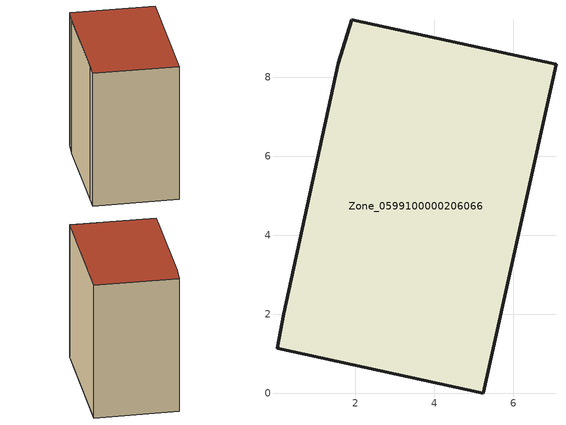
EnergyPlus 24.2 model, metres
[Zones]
Zone_0599100000206066
 floor ground (C_G): 1.91,9.46 7.08,8.33 5.24,0 0.02,1.14 0.19,2.02 1.57,8.35 z0
 wall outside (C_F): 0.19,2.02 0.02,1.14 5.24,0 7.08,8.33 1.91,9.46 1.57,8.35 0.19,2.02 z0:9.01
 roof outside (C_R): 7.08,8.33 1.91,9.46 1.57,8.35 0.19,2.02 0.02,1.14 5.24,0 z9.01
[BUILDING]
Pand.0599100000206066: North Axis=0; Terrain=City; Loads Convergence Tolerance Value=0.04; Temperature Convergence Tolerance Value=0.4; Solar Distribution=FullExterior; Maximum Number of Warmup Days=25; Minimum Number of Warmup Days=1
[Site:Location]
Rotterdam.The.Hague.AP_ZH_NLD Design_Conditions: Latitude=51.96; Longitude=4.45; Time Zone=1; Elevation=-4.5
[SITE:GROUNDTEMPERATURE:BUILDINGSURFACE]
18, 18, 18, 18, 18, 18, 18, 18, 18, 18, 18, 18
[MATERIAL] Thermal Absorptance=0.9; Solar Absorptance=0.7; Visible Absorptance=0.7
Name | Roughness | Thickness | Conductivity | Density | Specific Heat
G.TC.1975-1991 | MediumSmooth | 0.15 | 0.288461 | 540 | 1210
F.TC.1975-1991 | Rough | 0.3 | 0.230769 | 1920 | 840
R.TC.1975-1991 | MediumRough | 0.2 | 0.153846 | 1500 | 1000
[CONSTRUCTION]
C_G: G.TC.1975-1991
C_F: F.TC.1975-1991
C_R: R.TC.1975-1991
[ZONE]
Zone_0599100000206066: Type=1; Multiplier=1; Ceiling Height=Autocalculate; Volume=Autocalculate; Floor Area=autocalculate; Part of Total Floor Area=Yes
[ZONEINFILTRATION:DESIGNFLOWRATE]
Infil_Zone_0599100000206066: Zone or ZoneList or Space or SpaceList=Zone_0599100000206066; Schedule=AlwaysOn; Design Flow Rate Calculation Method=Flow/Area; Flow Rate per Floor Area=0.003; Constant Term Coefficient=1; Temperature Term Coefficient=0; Velocity Term Coefficient=0; Velocity Squared Term Coefficient=0
[HVACTEMPLATE:ZONE:IDEALLOADSAIRSYSTEM]
Zone_0599100000206066: Maximum Heating Supply Air Temperature=50; Minimum Cooling Supply Air Temperature=13; Maximum Heating Supply Air Humidity Ratio=0.0156; Minimum Cooling Supply Air Humidity Ratio=0.0077; Heating Limit=NoLimit; Cooling Limit=NoLimit; Dehumidification Control Type=ConstantSensibleHeatRatio; Cooling Sensible Heat Ratio=0.7; Dehumidification Setpoint=60; Humidification Control Type=None; Humidification Setpoint=30; Outdoor Air Method=None; Outdoor Air Flow Rate per Person=0.00944; Outdoor Air Flow Rate per Zone Floor Area=0; Outdoor Air Flow Rate per Zone=0; Demand Controlled Ventilation Type=None; Outdoor Air Economizer Type=NoEconomizer; Heat Recovery Type=None; Sensible Heat Recovery Effectiveness=0.7; Latent Heat Recovery Effectiveness=0.65
[ZONECONTROL:THERMOSTAT]
ThermostatControl_Zone_0599100000206066: Zone or ZoneList=Zone_0599100000206066; Control Type Schedule=DualSetpointControlType; Control 1=Thermostat_Zone_0599100000206066; Temperature Difference Between Cutout And Setpoint=0
[THERMOSTATSETPOINT:DUALSETPOINT]
Thermostat_Zone_0599100000206066: Heating Setpoint Temperature Schedule=HeatingSetpoint_Zone_0599100000206066; Cooling Setpoint Temperature Schedule=CoolingSetpoint_Zone_0599100000206066
[SCHEDULE:COMPACT]
HeatingSetpoint_Zone_0599100000206066: Through: 12/31, For: AllDays, Until: 24:00, 21
CoolingSetpoint_Zone_0599100000206066: Through: 12/31, For: AllDays, Until: 24:00, 24
DualSetpointControlType: Through: 12/31, For: AllDays, Until: 24:00, 4
AlwaysOn: Through: 12/31, For: AllDays, Until: 24:00, 1
